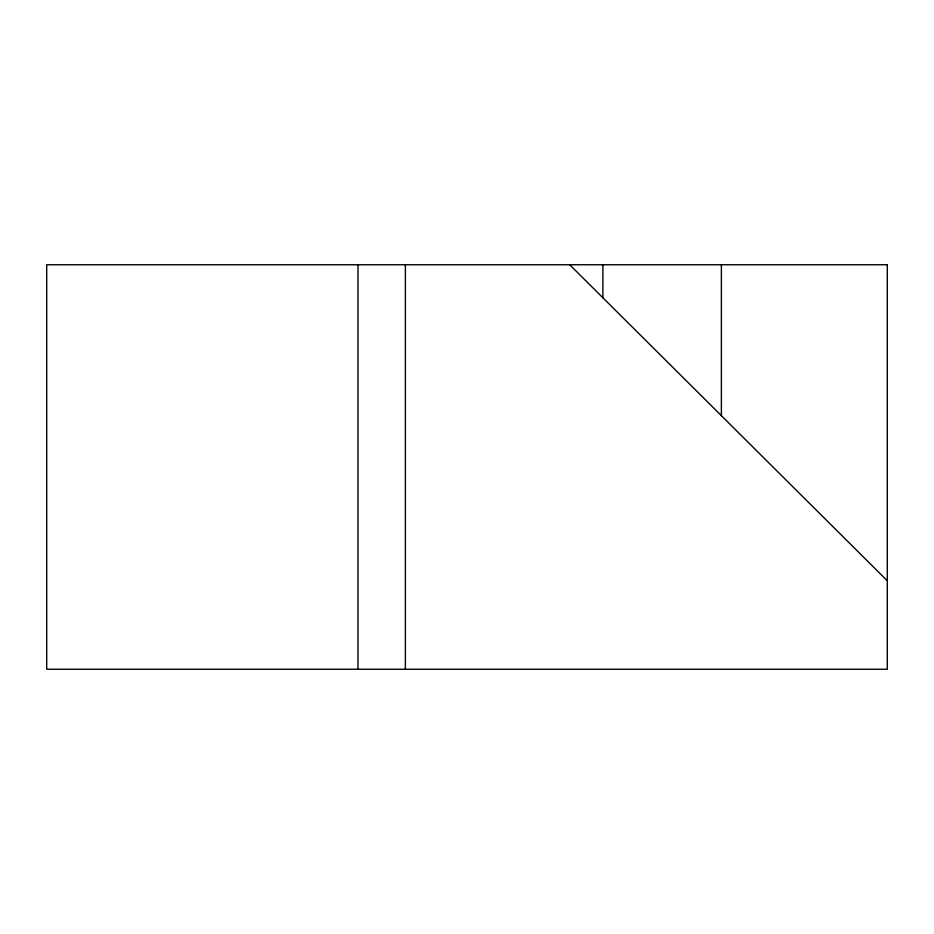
<?xml version="1.0" encoding="UTF-8"?>
<svg xmlns="http://www.w3.org/2000/svg" width="934" height="934" viewBox="0 0 934 934"><rect width="100%" height="100%" fill="white"/><g stroke="black" fill="none" stroke-linecap="round" stroke-linejoin="round"><path stroke-width="1.4" d="M569.705 264.754L887.3 580.761M721.387 264.754L721.387 415.688M602.885 264.754L602.885 297.771M405.379 264.754L405.379 669.246M357.979 264.754L357.979 669.246M887.3 264.754L46.7 264.754L46.7 669.246L887.3 669.246L887.3 264.754"/></g></svg>
